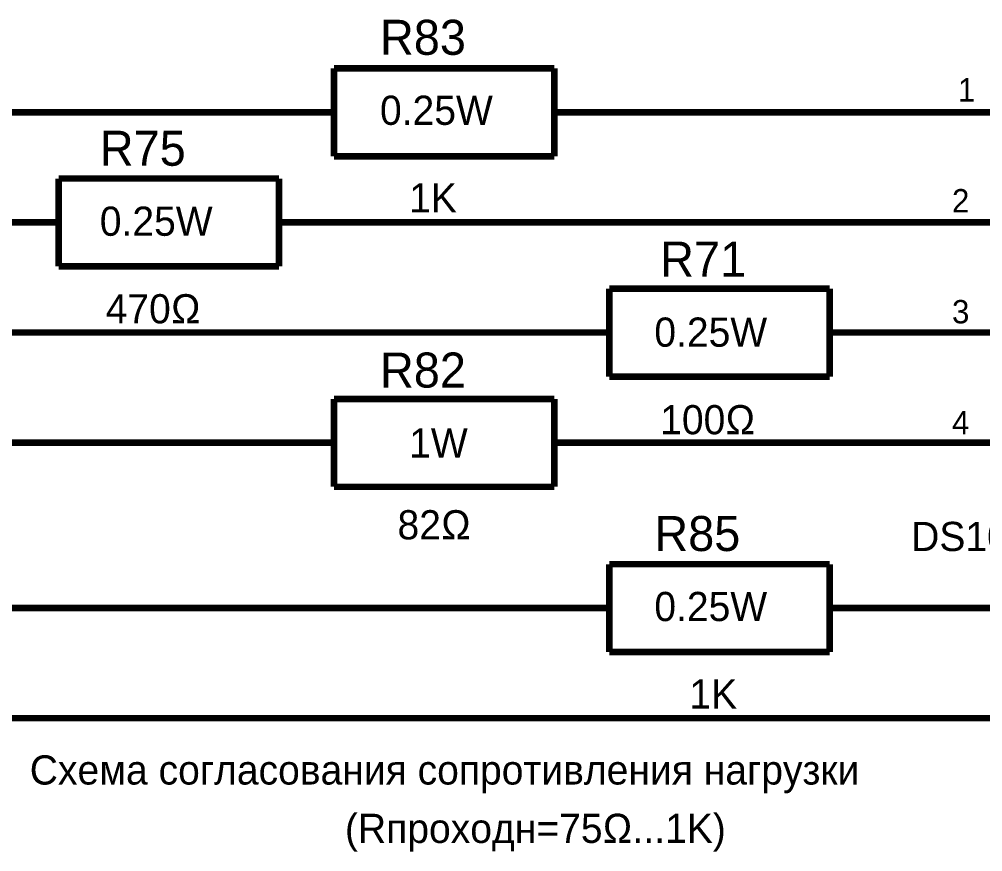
# Model space of a CAD drawing. Header units: millimetres. Extents: x 0 to 420, y 0 to 297.
# Drawn here: x 230.71 to 274.42, y 76.43 to 114.21 of the extents above; entities that cross this region are included whole.
import ezdxf

# ---------------------------------------------------------------- set-up
doc = ezdxf.new("R2010")
doc.units = ezdxf.units.MM
doc.layers.add('Sheet', color=255, linetype='Continuous')

msp = doc.modelspace()

# ---------------------------------------------------------------- linework, layer by layer
at = {"layer": 'Sheet', "const_width": 0.3}
for points in [[(244.989, 111.988), (244.989, 107.997)], [(244.989, 111.988), (254.986, 111.988)], [(254.986, 111.988), (254.986, 107.997)], [(217.498, 99.999), (214.998, 99.999), (214.998, 105), (214.998, 109.984), (242.49, 109.984)], [(244.989, 109.984), (242.49, 109.984)], [(254.986, 109.984), (257.485, 109.984)], [(257.485, 109.984), (272.48, 109.984)], [(274.98, 109.984), (272.48, 109.984)], [(244.989, 107.997), (254.986, 107.997)], [(232.493, 106.987), (232.493, 102.996)], [(232.493, 106.987), (242.49, 106.987)], [(242.49, 106.987), (242.49, 102.996)], [(232.493, 105), (229.994, 105)], [(242.49, 105), (244.989, 105)], [(244.989, 105), (272.48, 105)], [(274.98, 105), (272.48, 105)], [(232.493, 102.996), (242.49, 102.996)], [(257.485, 101.986), (257.485, 97.995)], [(257.485, 101.986), (267.482, 101.986)], [(267.482, 101.986), (267.482, 97.995)], [(242.49, 94.998), (214.998, 94.998), (214.998, 99.999)], [(229.994, 99.999), (232.493, 99.999)], [(232.493, 99.999), (254.986, 99.999)], [(257.485, 99.999), (254.986, 99.999)], [(267.482, 99.999), (269.981, 99.999)], [(269.981, 99.999), (272.48, 99.999)], [(274.98, 99.999), (272.48, 99.999)], [(257.485, 97.995), (267.482, 97.995)], [(244.989, 96.985), (244.989, 92.995)], [(244.989, 96.985), (254.986, 96.985)], [(254.986, 96.985), (254.986, 92.995)], [(214.998, 94.998), (214.998, 87.497), (254.986, 87.497)], [(244.989, 94.998), (242.49, 94.998)], [(254.986, 94.998), (257.485, 94.998)], [(272.48, 94.998), (257.485, 94.998)], [(269.981, 87.497), (287.476, 87.497), (287.476, 94.998)], [(274.98, 94.998), (272.48, 94.998)], [(244.989, 92.995), (254.986, 92.995)], [(257.485, 89.484), (257.485, 85.493)], [(257.485, 89.484), (267.482, 89.484)], [(267.482, 89.484), (267.482, 85.493)], [(257.485, 87.497), (254.986, 87.497)], [(267.482, 87.497), (269.981, 87.497)], [(257.485, 85.493), (267.482, 85.493)], [(229.994, 82.496), (232.493, 82.496)], [(232.493, 82.496), (347.44, 82.496)]]:
    msp.add_lwpolyline(points, dxfattribs=at)

# ---------------------------------------------------------------- texts
at = {"layer": 'Sheet'}
for s, height, p in [('R83', 1.5897, (247.074, 112.6)), ('1', 1.06, (273.291, 110.481)), ('0.25W', 1.3247, (247.074, 109.421)), ('R75', 1.5897, (234.363, 107.566)), ('1K', 1.3247, (248.398, 105.447)), ('2', 1.06, (273.026, 105.447)), ('0.25W', 1.3247, (234.363, 104.387)), ('R71', 1.5897, (259.786, 102.533)), ('470Ω', 1.3247, (234.628, 100.413)), ('3', 1.06, (273.026, 100.413)), ('0.25W', 1.3247, (259.521, 99.353)), ('R82', 1.5897, (247.074, 97.499)), ('100Ω', 1.3247, (259.786, 95.379)), ('4', 1.06, (273.026, 95.379)), ('1W', 1.3247, (248.398, 94.319)), ('82Ω', 1.3247, (247.869, 90.61)), ('R85', 1.5897, (259.521, 90.08)), ('DS1040-04RN', 1.32471, (271.173, 90.08)), ('0.25W', 1.3247, (259.521, 86.901)), ('1K', 1.3247, (261.11, 82.927)), ('Схема согласования сопротивления нагрузки ', 1.32471, (231.185, 79.483)), ('(Rпроходн=75Ω...1K)', 1.32471, (245.485, 76.833))]:
    msp.add_text(s, height=height, dxfattribs=at).set_placement(p)

doc.saveas('drawing.dxf')
